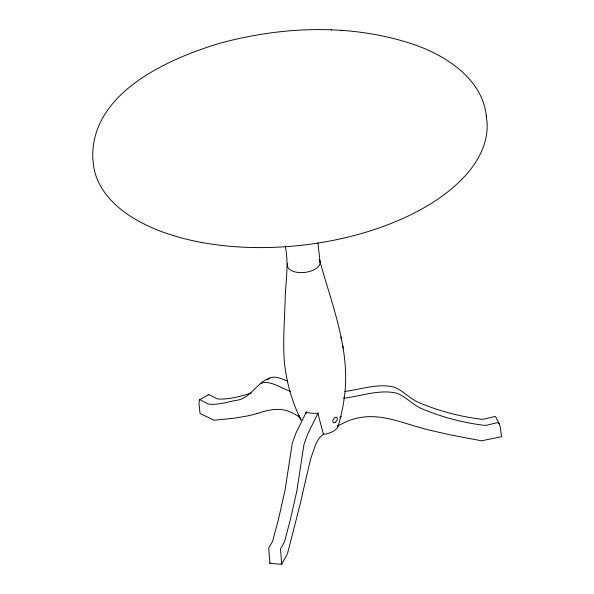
<?xml version="1.0" encoding="UTF-8"?>
<svg xmlns="http://www.w3.org/2000/svg" width="594" height="594" viewBox="0 0 594 594"><rect width="100%" height="100%" fill="white"/><g stroke="black" fill="none" stroke-linecap="round" stroke-linejoin="round"><path stroke-width="0.89" d="M301.091 420.114L298.366 414.426L301.054 420.099M338.216 425.586L337.414 426.032M338.149 425.794L338.112 425.905A16.417 8.598 -6.4 0 1 337.622 427.145M306.593 411.627L296.005 432.974L292.218 443.443L285.053 490.139L278.586 518.8L272.884 540.332A23.055 6.712 -85.6 0 1 272.26 541.921L269.03 547.482A1.7 0.497 -85.6 0 0 268.755 548.633L269.921 563.394L281.69 564.3L287.548 553.452L299.918 505.093A428.645 124.866 -85.6 0 0 303.653 488.721L310.647 458.88L315.629 444.616A54.091 15.756 -85.6 0 1 320.173 437.028L323.7 433.991L323.463 434.429L317.901 413.439M318.243 412.778L307.774 433.88L303.994 444.349L296.822 491.045L290.355 519.705L284.652 541.238A23.055 6.712 -85.6 0 1 284.036 542.827L280.799 548.388A1.7 0.497 -85.6 0 0 280.524 549.539L281.69 564.3M269.921 563.394L270.285 562.718M208.19 395.084L208.36 394.772A1.7 0.928 59.9 0 1 209.103 394.616L216.795 398.633A23.055 12.623 59.9 0 0 218.34 399.027C229.47 399.51 240.615 396.421 251.128 393.042M267.203 379.93C272.639 374.242 280.977 378.675 286.999 380.806M269.654 378.066C256.073 382.885 250.542 399.22 235.083 400.527C226.678 402.294 218.072 404.9 209.407 404.21A23.055 12.623 59.9 0 1 207.87 403.823L200.171 399.799A1.7 0.928 59.9 0 0 199.428 399.955L199.012 403.452L200.022 413.491L214.078 420.225L234.081 418.228L247.045 416.038A428.645 234.675 59.9 0 0 257.232 413.498M199.643 399.784L208.576 394.602M260.721 383.249C271.027 380.056 280.955 388.328 290.414 391.283M339.79 417.151L341.283 416.498M257.232 413.498C267.322 410.187 278.475 407.269 288.803 411.427A54.091 29.611 59.9 0 1 299.606 417.248L300.906 418.243M338.105 425.928L337.303 426.098L347.861 420.96A54.091 45.367 -25 0 1 362.979 417.129C380.004 414.961 396.606 420.493 412.644 425.453A428.645 359.541 -25 0 0 429.202 430.049L449.977 434.83L481.63 440.8L501.544 436.679L500.237 426.618L497.876 420.79M343.651 398.255C361.204 396.183 379.299 389.04 396.992 393.235C405.984 396.792 412.444 404.618 421.295 408.501C441.297 416.981 462.741 422.698 484.296 425.349A23.055 19.335 -25 0 0 486.583 425.252L497.393 422.661A1.7 1.426 -25 0 1 498.589 422.958L499.294 423.834M344.921 391.409C361.1 389.464 377.858 383.063 394.156 387.139C403.148 390.704 409.6 398.529 418.458 402.413C438.461 410.892 459.897 416.609 481.459 419.26A23.055 19.335 -25 0 0 483.746 419.164L494.557 416.565A1.7 1.426 -25 0 1 495.752 416.869L497.401 420.53M486.441 117.107C483.182 80.101 447.638 56.504 415.57 45.092C352.888 23.485 283.694 26.025 220.255 43.139L219.847 43.258C167.278 58.999 89.82 93.533 92.82 159.341M331.177 29.908L331.563 29.93M340.592 30.376L341.045 30.398M298.292 414.27C290.889 397.898 286.323 380.301 284.422 362.451C282.633 340.444 284.764 318.354 285.254 296.332C285.996 279.522 288.833 262.756 285.217 246.057M319.847 260.959C332.039 305.479 350.972 350.898 344.26 397.943A25.386 13.306 -6.4 0 0 344.186 396.762M306.125 412.533L306.326 413.424M342.686 345.619L343.184 348.025M340.904 337.05L341.387 339.397M317.939 242.953L320.107 262.296M486.196 115.941A197.965 103.727 -6.4 0 1 301.455 245.277A197.965 103.727 -6.4 0 1 93.05 159.823M319.178 259.689A16.461 8.62 -6.4 0 1 304.819 272.408A16.461 8.62 -6.4 0 1 287.726 263.328M337.704 427.153A16.558 8.672 -6.4 0 1 323.463 434.414M317.864 413.261A25.639 13.432 -6.4 0 1 306.096 412.362M344.193 398.151A199.324 167.196 -25 0 1 338.253 425.571M335.558 422.148A3.156 1.804 -57.5 0 0 336.798 417.315A3.156 1.804 -57.5 0 0 332.93 420.441A3.156 1.804 -57.5 0 0 335.558 422.148"/></g></svg>
